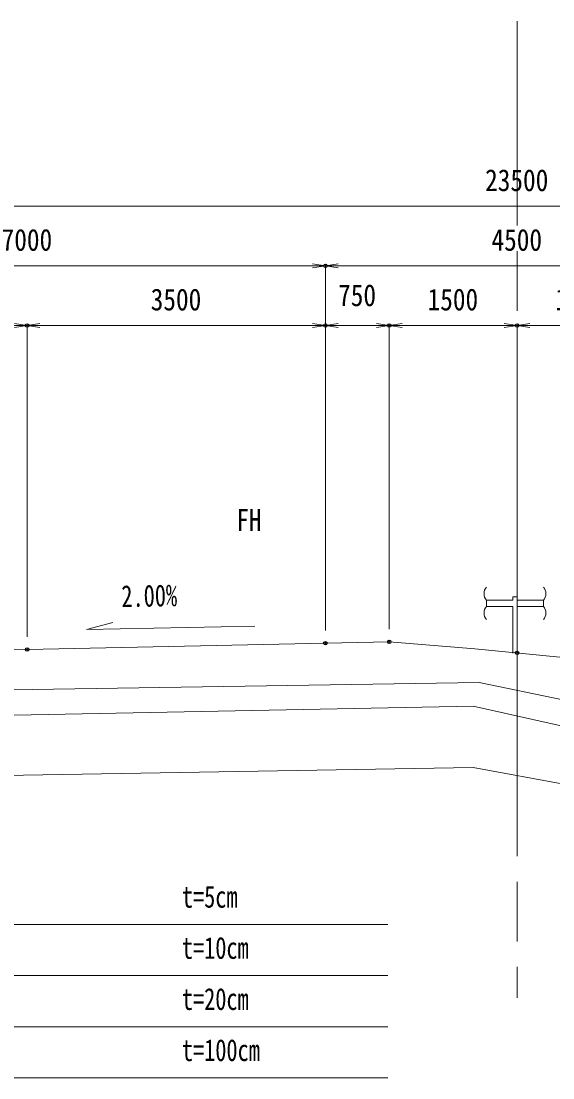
# Model space of a CAD drawing. Units: millimetres, scale not verified. Extents: x -42050 to 42050, y -32200 to 29700.
# Drawn here: x -8402 to -2160, y -11861 to 540 of the extents above; entities that cross this region are included whole.
import ezdxf
from ezdxf.enums import TextEntityAlignment as Align

# ---------------------------------------------------------------- set-up
doc = ezdxf.new("R2010")
doc.units = ezdxf.units.MM
doc.header["$LTSCALE"] = 200
doc.header["$PDMODE"] = 32
doc.header["$PDSIZE"] = 40
doc.linetypes.add('CHAIN', pattern=[18.5, 12, -1.5, 3.5, -1.5])
for name, color, linetype, lineweight in [('0-0_0', 7, 'Continuous', 18), ('0-7_D-BMK', 2, 'Continuous', 18), ('0-A_D-STR', 1, 'Continuous', 18), ('0-D_D-STR-DIM', 7, 'Continuous', 18), ('0-F_D-STR-HTXT', 7, 'Continuous', 18), ('1-0_D-STR-STRG', 1, 'Continuous', 18)]:
    doc.layers.add(name, color=color, linetype=linetype, lineweight=lineweight)
doc.layers.add('0-1_DEFPOINTS', color=7, linetype='Continuous')
doc.styles.add('ＭＳ ゴシック', font='')
doc.styles.get('ＭＳ ゴシック').set_extended_font_data('MS Gothic')

# ---------------------------------------------------------------- blocks, each defined once
blk = doc.blocks.new('open_arrow_20')
at = {"layer": '0-0_0'}
blk.add_line((0, 0), (-1, 0), dxfattribs=at)
blk.add_lwpolyline([(-7.5, 1.25), (0, 0), (-7.5, -1.25)], dxfattribs=at)
blk = doc.blocks.new('D91')
at = {"layer": '0-1_DEFPOINTS'}
for p in [(39469, 26668.3), (37969, 22955.5), (39469, 22825.8)]:
    blk.add_point(p, dxfattribs=at)
at = {"layer": '0-D_D-STR-DIM'}
for p, q in [((37969, 23105.5), (37969, 26668.3)), ((37989, 26668.3), (39449, 26668.3)), ((39469, 22975.8), (39469, 26668.3))]:
    blk.add_line(p, q, dxfattribs=at)
at = {"layer": '0-D_D-STR-DIM', "xscale": 20, "yscale": 20, "rotation": 180}
blk.add_blockref('open_arrow_20', (37969, 26668.3), dxfattribs=at)
at = {"layer": '0-D_D-STR-DIM', "xscale": 20, "yscale": 20}
blk.add_blockref('open_arrow_20', (39469, 26668.3), dxfattribs=at)
at = {"layer": '0-D_D-STR-DIM', "style": 'ＭＳ ゴシック', "width": 0.85}
blk.add_text('1500', height=256.6, dxfattribs=at).set_placement((38419.2, 26768.3), align=Align.BOTTOM_LEFT)
blk = doc.blocks.new('D92')
at = {"layer": '0-1_DEFPOINTS'}
for p in [(40969, 26668.3), (39469, 22825.8), (40969, 22778.6)]:
    blk.add_point(p, dxfattribs=at)
at = {"layer": '0-D_D-STR-DIM'}
for p, q in [((39469, 22975.8), (39469, 26668.3)), ((39489, 26668.3), (40949, 26668.3)), ((40969, 22928.6), (40969, 26668.3))]:
    blk.add_line(p, q, dxfattribs=at)
at = {"layer": '0-D_D-STR-DIM', "xscale": 20, "yscale": 20, "rotation": 180}
blk.add_blockref('open_arrow_20', (39469, 26668.3), dxfattribs=at)
at = {"layer": '0-D_D-STR-DIM', "xscale": 20, "yscale": 20}
blk.add_blockref('open_arrow_20', (40969, 26668.3), dxfattribs=at)
at = {"layer": '0-D_D-STR-DIM', "style": 'ＭＳ ゴシック', "width": 0.85}
blk.add_text('1500', height=256.6, dxfattribs=at).set_placement((39919.2, 26768.3), align=Align.BOTTOM_LEFT)
blk = doc.blocks.new('D93')
at = {"layer": '0-1_DEFPOINTS'}
for p in [(37969, 26668.3), (37969, 22955.5), (37219, 22939.7)]:
    blk.add_point(p, dxfattribs=at)
at = {"layer": '0-D_D-STR-DIM'}
for p, q in [((37219, 23089.7), (37219, 26668.3)), ((37239, 26668.3), (37949, 26668.3)), ((37969, 23105.5), (37969, 26668.3))]:
    blk.add_line(p, q, dxfattribs=at)
at = {"layer": '0-D_D-STR-DIM', "xscale": 20, "yscale": 20, "rotation": 180}
blk.add_blockref('open_arrow_20', (37219, 26668.3), dxfattribs=at)
at = {"layer": '0-D_D-STR-DIM', "xscale": 20, "yscale": 20}
blk.add_blockref('open_arrow_20', (37969, 26668.3), dxfattribs=at)
at = {"layer": '0-D_D-STR-DIM', "style": 'ＭＳ ゴシック', "width": 0.85}
blk.add_text('750', height=256.6, dxfattribs=at).set_placement((37369.1, 26818.3), align=Align.BOTTOM_LEFT)
blk = doc.blocks.new('D94')
at = {"layer": '0-1_DEFPOINTS'}
for p in [(37219, 26668.3), (33719, 22865.9), (37219, 22939.7)]:
    blk.add_point(p, dxfattribs=at)
at = {"layer": '0-D_D-STR-DIM'}
for p, q in [((33719, 23015.9), (33719, 26668.3)), ((33739, 26668.3), (37199, 26668.3)), ((37219, 23089.7), (37219, 26668.3))]:
    blk.add_line(p, q, dxfattribs=at)
at = {"layer": '0-D_D-STR-DIM', "xscale": 20, "yscale": 20, "rotation": 180}
blk.add_blockref('open_arrow_20', (33719, 26668.3), dxfattribs=at)
at = {"layer": '0-D_D-STR-DIM', "xscale": 20, "yscale": 20}
blk.add_blockref('open_arrow_20', (37219, 26668.3), dxfattribs=at)
at = {"layer": '0-D_D-STR-DIM', "style": 'ＭＳ ゴシック', "width": 0.85}
blk.add_text('3500', height=256.6, dxfattribs=at).set_placement((35169.2, 26768.3), align=Align.BOTTOM_LEFT)
blk = doc.blocks.new('D95')
at = {"layer": '0-1_DEFPOINTS'}
for p in [(33719, 26668.3), (33719, 22865.9), (30219, 22792)]:
    blk.add_point(p, dxfattribs=at)
at = {"layer": '0-D_D-STR-DIM'}
for p, q in [((30219, 22942), (30219, 26668.3)), ((30239, 26668.3), (33699, 26668.3)), ((33719, 23015.9), (33719, 26668.3))]:
    blk.add_line(p, q, dxfattribs=at)
at = {"layer": '0-D_D-STR-DIM', "xscale": 20, "yscale": 20, "rotation": 180}
blk.add_blockref('open_arrow_20', (30219, 26668.3), dxfattribs=at)
at = {"layer": '0-D_D-STR-DIM', "xscale": 20, "yscale": 20}
blk.add_blockref('open_arrow_20', (33719, 26668.3), dxfattribs=at)
at = {"layer": '0-D_D-STR-DIM', "style": 'ＭＳ ゴシック', "width": 0.85}
blk.add_text('3500', height=256.6, dxfattribs=at).set_placement((31669.2, 26768.3), align=Align.BOTTOM_LEFT)
blk = doc.blocks.new('D105')
at = {"layer": '0-1_DEFPOINTS'}
for p in [(37219, 27368.3), (37219, 22939.7), (30219, 22792)]:
    blk.add_point(p, dxfattribs=at)
at = {"layer": '0-D_D-STR-DIM'}
for p, q in [((30219, 22942), (30219, 27368.3)), ((30239, 27368.3), (37199, 27368.3)), ((37219, 23089.7), (37219, 27368.3))]:
    blk.add_line(p, q, dxfattribs=at)
at = {"layer": '0-D_D-STR-DIM', "xscale": 20, "yscale": 20, "rotation": 180}
blk.add_blockref('open_arrow_20', (30219, 27368.3), dxfattribs=at)
at = {"layer": '0-D_D-STR-DIM', "xscale": 20, "yscale": 20}
blk.add_blockref('open_arrow_20', (37219, 27368.3), dxfattribs=at)
at = {"layer": '0-D_D-STR-DIM', "style": 'ＭＳ ゴシック', "width": 0.85}
blk.add_text('7000', height=256.6, dxfattribs=at).set_placement((33419.2, 27468.3), align=Align.BOTTOM_LEFT)
blk = doc.blocks.new('D106')
at = {"layer": '0-1_DEFPOINTS'}
for p in [(41719, 27368.3), (37219, 22939.7), (41719, 22796.9)]:
    blk.add_point(p, dxfattribs=at)
at = {"layer": '0-D_D-STR-DIM'}
for p, q in [((37219, 23089.7), (37219, 27368.3)), ((37239, 27368.3), (41699, 27368.3)), ((41719, 22946.9), (41719, 27368.3))]:
    blk.add_line(p, q, dxfattribs=at)
at = {"layer": '0-D_D-STR-DIM', "xscale": 20, "yscale": 20, "rotation": 180}
blk.add_blockref('open_arrow_20', (37219, 27368.3), dxfattribs=at)
at = {"layer": '0-D_D-STR-DIM', "xscale": 20, "yscale": 20}
blk.add_blockref('open_arrow_20', (41719, 27368.3), dxfattribs=at)
at = {"layer": '0-D_D-STR-DIM', "style": 'ＭＳ ゴシック', "width": 0.85}
blk.add_text('4500', height=256.6, dxfattribs=at).set_placement((39169.2, 27468.3), align=Align.BOTTOM_LEFT)
blk = doc.blocks.new('D110')
at = {"layer": '0-D_D-STR-DIM'}
blk.add_line((27739, 28068.3), (51199, 28068.3), dxfattribs=at)
at = {"layer": '0-D_D-STR-DIM', "style": 'ＭＳ ゴシック', "width": 0.85}
blk.add_text('23500', height=256.6, dxfattribs=at).set_placement((39094.3, 28168.3), align=Align.BOTTOM_LEFT)

msp = doc.modelspace()

# ---------------------------------------------------------------- linework, layer by layer
at = {"layer": '0-7_D-BMK', "linetype": 'CHAIN'}
msp.add_line((-2581, 540.2), (-2581, -10922.7), dxfattribs=at)
at = {"layer": '0-A_D-STR'}
for points in [[(-15081, -6960.7), (-12581, -6923.8), (-4081, -6744.5), (-3076.3, -6825.3), (-2079, -6923.8)], [(-15770.5, -7420.4), (-3023.8, -7221.3), (-2044.9, -7424.4), (8036.4, -7209.1), (10601.4, -7268)], [(11045.5, -7564), (7419, -7525.9), (-2026.4, -7738.2), (-3097.7, -7498.2), (-16275.3, -7756.9)], [(-17331.5, -8461), (-3097.7, -8218.1), (-1989.4, -8421.2), (7419, -8199.7), (12031.2, -8221.2)]]:
    msp.add_lwpolyline(points, dxfattribs=at)
at = {"layer": '0-D_D-STR-DIM'}
msp.add_lwpolyline([(-5657.6, -6559), (-7634.9, -6598.5), (-7324.4, -6517.7)], dxfattribs=at)
at = {"layer": '0-F_D-STR-HTXT'}
for p, q in [((-12769.5, -10061.3), (-4096.1, -10061.3)), ((-12769.5, -10661.3), (-4096.1, -10661.3)), ((-12769.5, -11261.3), (-4096.1, -11261.3))]:
    msp.add_line(p, q, dxfattribs=at)
msp.add_lwpolyline([(-12769.5, -6990.6), (-12769.5, -11861.3), (-4096.1, -11861.3)], dxfattribs=at)
at = {"layer": '1-0_D-STR-STRG'}
for p, q in [((-2938.5, -6257), (-2629.1, -6257)), ((-2938.5, -6257), (-2938.5, -6327.6)), ((-2629.1, -6216.7), (-2581, -6216.7)), ((-2629.1, -6257), (-2629.1, -6216.7)), ((-2581, -6257), (-2581, -6216.7)), ((-2581, -6257), (-2271.6, -6257)), ((-2271.6, -6257), (-2271.6, -6327.6)), ((-2938.5, -6327.6), (-2629.1, -6327.6)), ((-2629.1, -6876.8), (-2629.1, -6327.6)), ((-2581, -6874.2), (-2581, -6327.6)), ((-2581, -6327.6), (-2271.6, -6327.6))]:
    msp.add_line(p, q, dxfattribs=at)
for centre, start, end in [((-2854.1, -6179.7), 137.50642, 222.49358), ((-2356, -6179.7), 317.50642, 42.49358), ((-2854.1, -6404.9), 137.50642, 222.49358), ((-2356, -6404.9), 317.50642, 42.49358)]:
    msp.add_arc(centre, 114.4, start, end, dxfattribs=at)

# ---------------------------------------------------------------- block references
at = {"layer": '0-D_D-STR-DIM'}
for name in ['D110', 'D105', 'D106', 'D95', 'D94', 'D93', 'D91', 'D92']:
    msp.add_blockref(name, (-42050, -29700), dxfattribs=at)

# ---------------------------------------------------------------- texts
at = {"layer": '0-D_D-STR-DIM', "style": 'ＭＳ ゴシック', "width": 0.75}
msp.add_text('2.00%', height=256.6, rotation=1.146, dxfattribs=at).set_placement((-7221.6, -6414.4), align=Align.BOTTOM_LEFT)
at = {"layer": '0-F_D-STR-HTXT', "style": 'ＭＳ ゴシック'}
for s, width, p in [('FH', 0.85, (-5875.9, -5518.7)), ('t=5cm', 0.75, (-6515.5, -9941)), ('t=10cm', 0.75, (-6515.5, -10541)), ('t=20cm', 0.75, (-6515.5, -11141)), ('t=100cm', 0.75, (-6515.5, -11741))]:
    msp.add_text(s, height=256.6, dxfattribs=dict(at, width=width)).set_placement(p, align=Align.BOTTOM_LEFT)

doc.saveas('drawing.dxf')
